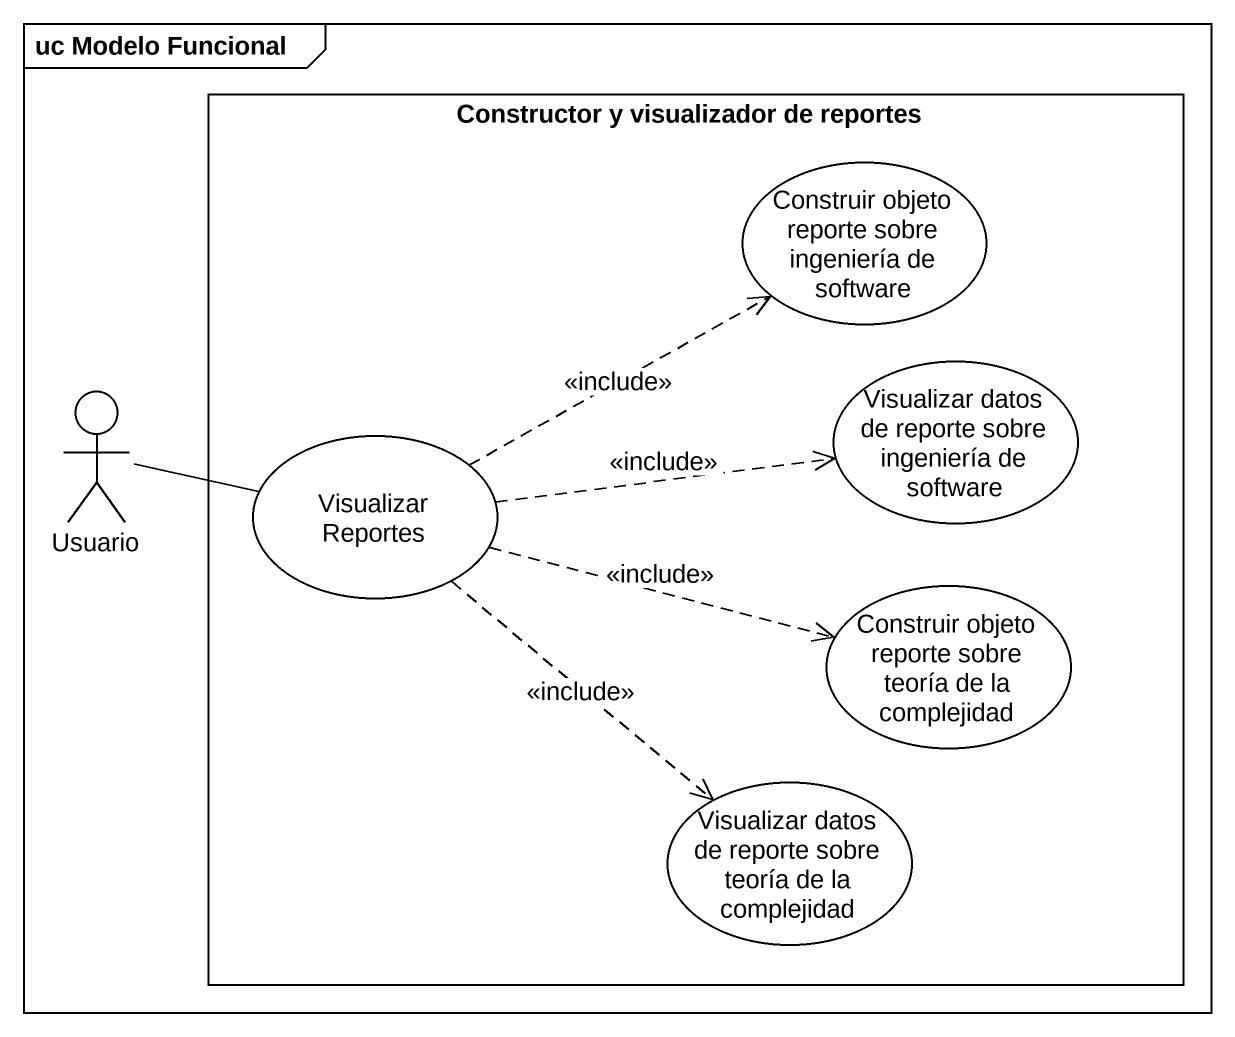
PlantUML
@startuml
mainframe uc Modelo Funcional
rectangle "Constructor y visualizador de reportes" as Constructor_y_visualizador {
  usecase "Construir objeto reporte sobre ingeniería de software" as Construir_objeto_reporte
  usecase "Visualizar Reportes" as Visualizar_Reportes
  usecase "Visualizar datos de reporte sobre ingeniería de software" as Visualizar_datos_de_reporte
  usecase "Construir objeto reporte sobre teoría de la complejidad" as Construir_objeto_reporte_2
  usecase "Visualizar datos de reporte sobre teoría de la complejidad" as Visualizar_datos_de_reporte_2
}
actor Usuario
Usuario -right- Visualizar_Reportes
Visualizar_Reportes .right.> Construir_objeto_reporte : <<include>>
Visualizar_Reportes .right.> Visualizar_datos_de_reporte : <<include>>
Visualizar_Reportes .right.> Construir_objeto_reporte_2 : <<include>>
Visualizar_Reportes ..> Visualizar_datos_de_reporte_2 : <<include>>
@enduml
